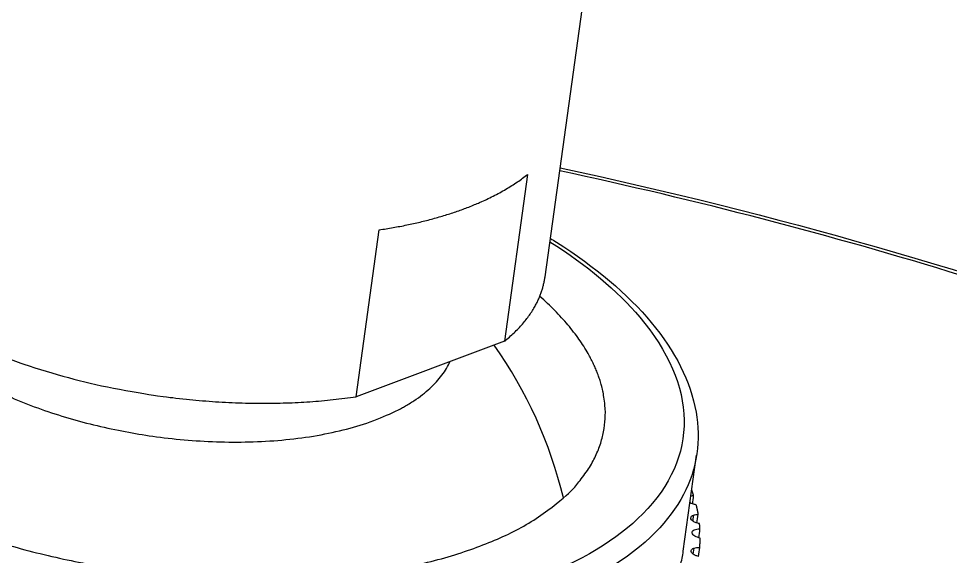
# Model space of a CAD drawing. Header units: millimetres. Extents: x 577 to 7172, y 252 to 2707.
# Drawn here: x 2765.62 to 2794.95, y 2403.08 to 2420.01 of the extents above; entities that cross this region are included whole.
import ezdxf

# ---------------------------------------------------------------- set-up
doc = ezdxf.new("R2010")
doc.units = ezdxf.units.MM
doc.header["$MEASUREMENT"] = 0
doc.layers.add('외형선(ISO)', color=7, linetype='Continuous', lineweight=30)
doc.layers.add('좁은 외형선(ISO)', color=7, linetype='Continuous', lineweight=25)

msp = doc.modelspace()

# ---------------------------------------------------------------- linework, layer by layer
at = {"layer": '외형선(ISO)'}
for p, q in [((2782.193, 2411.876), (2784.016, 2425.006)), ((2781.646, 2415.104), (2780.917, 2409.852)), ((2776.244, 2408.104), (2776.973, 2413.356)), ((2780.917, 2409.852), (2776.244, 2408.104)), ((2786.547, 2403.241), (2786.966, 2406.261)), ((2786.275, 2404.564), (2786.275, 2404.564))]:
    msp.add_line(p, q, dxfattribs=at)
for centre, radius, start, end in [((2769.162, 2401.64), 14, 13.5362, 35.2971), ((2782.092, 2403.649), 4.501, 15.0514, 15.06)]:
    msp.add_arc(centre, radius, start, end, dxfattribs=at)
for points, knots in [([(2782.669, 2415.308), (2789.413, 2413.862), (2796, 2411.975), (2808.987, 2407.202), (2815.392, 2404.146), (2826.202, 2397.46), (2830.74, 2393.747), (2837.404, 2386.087), (2839.607, 2382.039), (2840.932, 2375.963), (2841.024, 2373.856), (2840.739, 2371.808)], [7.523, 7.523, 7.523, 7.523, 9.605668, 9.605668, 11.992368, 11.992368, 14.384973, 14.384973, 16.787468, 16.787468, 18.064676, 18.064676, 18.064676, 18.064676]), ([(2782.361, 2413.088), (2782.427, 2413.048), (2782.491, 2413.008), (2783.775, 2412.194), (2784.795, 2411.335), (2786.29, 2409.54), (2786.779, 2408.577), (2787.023, 2407.181), (2787.033, 2406.74), (2786.973, 2406.31)], [2.689543, 2.689543, 2.689543, 2.689543, 2.718131, 2.718131, 3.262345, 3.262345, 3.812223, 3.812223, 4.064409, 4.064409, 4.064409, 4.064409]), ([(2786.954, 2404.703), (2786.934, 2404.705), (2786.914, 2404.708), (2786.875, 2404.717), (2786.856, 2404.722), (2786.808, 2404.737), (2786.782, 2404.748), (2786.758, 2404.761)], [-0.07171492, -0.07171492, -0.07171492, -0.07171492, -0.06560128, -0.06560128, -0.059601, -0.059601, -0.04991467, -0.04991467, -0.04991467, -0.04991467]), ([(2786.789, 2404.985), (2786.794, 2404.986), (2786.799, 2404.987), (2786.825, 2404.992), (2786.848, 2404.994), (2786.872, 2404.995)], [-0.009315724, -0.009315724, -0.009315724, -0.009315724, -0.00748714, -0.00748714, -0.000001, -0.000001, -0.000001, -0.000001]), ([(2787.058, 2404.11), (2787.02, 2404.116), (2786.982, 2404.125), (2786.917, 2404.148), (2786.888, 2404.161), (2786.839, 2404.193), (2786.818, 2404.211), (2786.789, 2404.249), (2786.782, 2404.269), (2786.785, 2404.308), (2786.793, 2404.325), (2786.824, 2404.355), (2786.845, 2404.367), (2786.87, 2404.377)], [-0.06950064, -0.06950064, -0.06950064, -0.06950064, -0.05790085, -0.05790085, -0.04717809, -0.04717809, -0.0355963, -0.0355963, -0.02308626, -0.02308626, -0.01109464, -0.01109464, -0.000001, -0.000001, -0.000001, -0.000001]), ([(2786.87, 2404.377), (2786.891, 2404.385), (2786.913, 2404.39), (2786.963, 2404.398), (2786.99, 2404.4), (2787.018, 2404.4)], [-0.01723618, -0.01723618, -0.01723618, -0.01723618, -0.00860143, -0.00860143, -0.000001, -0.000001, -0.000001, -0.000001]), ([(2786.911, 2403.712), (2786.887, 2403.726), (2786.868, 2403.741), (2786.835, 2403.776), (2786.825, 2403.795), (2786.818, 2403.834), (2786.823, 2403.853), (2786.848, 2403.886), (2786.867, 2403.901), (2786.913, 2403.922), (2786.939, 2403.93), (2787, 2403.941), (2787.035, 2403.943), (2787.072, 2403.942)], [-0.06757956, -0.06757956, -0.06757956, -0.06757956, -0.05746028, -0.05746028, -0.04550033, -0.04550033, -0.03304553, -0.03304553, -0.02143748, -0.02143748, -0.01115032, -0.01115032, -0.000001, -0.000001, -0.000001, -0.000001]), ([(2787.078, 2403.655), (2787.047, 2403.66), (2787.017, 2403.668), (2786.96, 2403.688), (2786.934, 2403.699), (2786.911, 2403.712)], [-0.0191434, -0.0191434, -0.0191434, -0.0191434, -0.00959417, -0.00959417, -0.000001, -0.000001, -0.000001, -0.000001]), ([(2787.028, 2403.077), (2786.992, 2403.085), (2786.958, 2403.095), (2786.899, 2403.12), (2786.874, 2403.134), (2786.83, 2403.166), (2786.813, 2403.185), (2786.792, 2403.224), (2786.788, 2403.243), (2786.798, 2403.278), (2786.808, 2403.293), (2786.838, 2403.319), (2786.856, 2403.329), (2786.879, 2403.338)], [-0.06569276, -0.06569276, -0.06569276, -0.06569276, -0.05460502, -0.05460502, -0.04434712, -0.04434712, -0.03266544, -0.03266544, -0.02028436, -0.02028436, -0.00972039, -0.00972039, -0.000001, -0.000001, -0.000001, -0.000001]), ([(2786.879, 2403.338), (2786.904, 2403.347), (2786.933, 2403.354), (2786.997, 2403.361), (2787.03, 2403.361), (2787.063, 2403.359)], [-0.02105088, -0.02105088, -0.02105088, -0.02105088, -0.01027194, -0.01027194, -0.000001, -0.000001, -0.000001, -0.000001])]:
    msp.add_open_spline(points, degree=3, knots=knots, dxfattribs=at)
for points, weights, knots in [([(2759.411, 2415.039), (2758.671, 2409.708), (2770.062, 2408.127), (2773.349, 2407.671), (2776.244, 2408.104)], [1, 0.707106781187, 1, 0.893245575525, 0.864311369566], [0, 0, 0, 1.570796, 1.570796, 2.143324, 2.143324, 2.143324]), ([(2759.403, 2414.404), (2756.614, 2413.072), (2756.328, 2411.006), (2755.427, 2404.517), (2769.294, 2402.591), (2783.161, 2400.666), (2784.062, 2407.155), (2784.348, 2409.222), (2782.028, 2411.263)], [0.859654051037, 0.883443540093, 1, 0.707106781187, 1, 0.707106781187, 1, 0.883443540093, 0.859654051037], [5.658089, 5.658089, 5.658089, 6.283185, 6.283185, 7.853982, 7.853982, 9.424778, 9.424778, 10.049874, 10.049874, 10.049874]), ([(2761.692, 2411.175), (2762.993, 2407.812), (2769.886, 2406.856), (2777.619, 2405.782), (2779.208, 2409.213)], [0.916642000761, 0.7574330855, 1, 0.735650507153, 0.94847597009], [0.269902, 0.269902, 0.269902, 1.570796, 1.570796, 2.988512, 2.988512, 2.988512]), ([(2752.87, 2407.917), (2751.776, 2400.037), (2768.615, 2397.7), (2785.453, 2395.362), (2786.547, 2403.241)], [1, 0.707106781187, 1, 0.707106781187, 1], [0, 0, 0, 1.570796, 1.570796, 3.141593, 3.141593, 3.141593])]:
    msp.add_rational_spline(points, weights, degree=2, knots=knots, dxfattribs=at)
for points, weights in [([(2776.973, 2413.356), (2780.033, 2413.814), (2781.646, 2415.104)], [0.864311369566, 0.835703482185, 0.883170406114]), ([(2780.917, 2409.852), (2782.036, 2410.748), (2782.193, 2411.876)], [0.883170406113, 0.919411658895, 1]), ([(2786.872, 2404.995), (2786.845, 2405.08), (2786.814, 2405.166)], [0.925754114187, 0.923038977512, 0.920425944622]), ([(2787.018, 2404.4), (2786.992, 2404.551), (2786.954, 2404.703)], [0.946298786174, 0.940701362469, 0.935441757713]), ([(2787.072, 2403.942), (2787.066, 2404.026), (2787.058, 2404.11)], [0.964388654513, 0.960886687612, 0.957495369358]), ([(2787.063, 2403.359), (2787.077, 2403.506), (2787.078, 2403.655)], [0.990710591306, 0.983593294185, 0.976845324509])]:
    msp.add_rational_spline(points, weights, degree=2, dxfattribs=at)
for points in [[(2786.973, 2406.31), (2786.973, 2406.308), (2786.973, 2406.307), (2786.973, 2406.305)], [(2786.645, 2405.206), (2786.644, 2405.206), (2786.644, 2405.206), (2786.644, 2405.206)], [(2786.655, 2405.229), (2786.655, 2405.23), (2786.656, 2405.231), (2786.656, 2405.232)], [(2786.814, 2405.166), (2786.814, 2405.166), (2786.814, 2405.166), (2786.814, 2405.166)], [(2786.844, 2404.726), (2786.853, 2404.815), (2786.863, 2404.905), (2786.872, 2404.995)], [(2786.972, 2404.129), (2786.988, 2404.219), (2787.003, 2404.31), (2787.018, 2404.4)], [(2787.037, 2403.664), (2787.049, 2403.756), (2787.06, 2403.849), (2787.072, 2403.942)], [(2787.023, 2403.078), (2787.037, 2403.172), (2787.05, 2403.265), (2787.063, 2403.359)]]:
    msp.add_open_spline(points, degree=3, dxfattribs=at)
at = {"layer": '좁은 외형선(ISO)'}
for p, q in [((2786.87, 2404.377), (2786.838, 2404.195)), ((2786.879, 2403.338), (2786.85, 2403.152))]:
    msp.add_line(p, q, dxfattribs=at)
for points, knots in [([(2781.862, 2402.362), (2780.418, 2401.821), (2776.827, 2401.031), (2770.321, 2401.068), (2763.794, 2402.391), (2758.425, 2404.677), (2754.754, 2407.597), (2753.355, 2410.839), (2754.656, 2413.798), (2757.083, 2415.259), (2758.527, 2415.799)], [0, 0, 0, 0, 6.219788, 12.958988, 19.698188, 25.917976, 32.137763, 38.876964, 45.616164, 51.835951, 51.835951, 51.835951, 51.835951]), ([(2819.016, 2352.606), (2822.264, 2353.821), (2828.135, 2356.609), (2834.945, 2361.863), (2839.282, 2368.081), (2840.711, 2375.076), (2839.057, 2382.393), (2834.509, 2389.539), (2827.511, 2396.234), (2818.543, 2402.273), (2807.733, 2407.624), (2795.638, 2412.032), (2786.979, 2414.287), (2782.656, 2415.214)], [0, 0, 0, 0, 13.985159, 27.970319, 43.123385, 58.276452, 73.429518, 88.582585, 102.567744, 116.552903, 130.538063, 144.523222, 157.913277, 157.913277, 157.913277, 157.913277]), ([(2714.081, 2413.034), (2710.834, 2411.819), (2704.963, 2409.03), (2698.152, 2403.776), (2693.815, 2397.558), (2692.387, 2390.563), (2694.041, 2383.246), (2698.588, 2376.1), (2705.587, 2369.405), (2714.555, 2363.366), (2725.365, 2358.016), (2737.975, 2353.419), (2752.053, 2349.839), (2767.105, 2347.536), (2782.133, 2346.699), (2796.145, 2347.346), (2808.651, 2349.32), (2815.769, 2351.39), (2819.016, 2352.606)], [233.105819, 233.105819, 233.105819, 233.105819, 247.090966, 261.076126, 276.229192, 291.382259, 306.535325, 321.688391, 335.673551, 349.65871, 363.64387, 377.629029, 392.782095, 407.935162, 423.088228, 438.241295, 452.226454, 466.211614, 466.211614, 466.211614, 466.211614]), ([(2782.347, 2412.983), (2783.513, 2412.244), (2785.703, 2410.406), (2787.035, 2407.322), (2785.733, 2404.363), (2783.306, 2402.902), (2781.862, 2402.362)], [78.712984, 78.712984, 78.712984, 78.712984, 83.973715, 90.712915, 97.452115, 103.671903, 103.671903, 103.671903, 103.671903]), ([(2782.155, 2401.72), (2780.667, 2401.163), (2778.891, 2400.773), (2776.952, 2400.575), (2774.85, 2400.361), (2772.557, 2400.375), (2770.26, 2400.615), (2767.963, 2400.854), (2765.663, 2401.321), (2763.548, 2401.975), (2761.596, 2402.578), (2759.802, 2403.342), (2758.292, 2404.212), (2756.781, 2405.082), (2755.554, 2406.058), (2754.698, 2407.071), (2753.77, 2408.169), (2753.277, 2409.312), (2753.259, 2410.405), (2753.256, 2410.597), (2753.268, 2410.787), (2753.294, 2410.976)], [0, 0, 0, 0, 6.219789, 6.219789, 6.219789, 12.958989, 12.958989, 12.958989, 19.69819, 19.69819, 19.69819, 25.917979, 25.917979, 25.917979, 32.137767, 32.137767, 32.137767, 38.876968, 38.876968, 38.876968, 40.061564, 40.061564, 40.061564, 40.061564]), ([(2786.973, 2406.305), (2786.849, 2405.423), (2786.408, 2404.584), (2785.67, 2403.837), (2784.843, 2402.999), (2783.643, 2402.277), (2782.155, 2401.72)], [91.906987, 91.906987, 91.906987, 91.906987, 97.452116, 97.452116, 97.452116, 103.671903, 103.671903, 103.671903, 103.671903])]:
    msp.add_open_spline(points, degree=3, knots=knots, dxfattribs=at)

doc.saveas('drawing.dxf')
